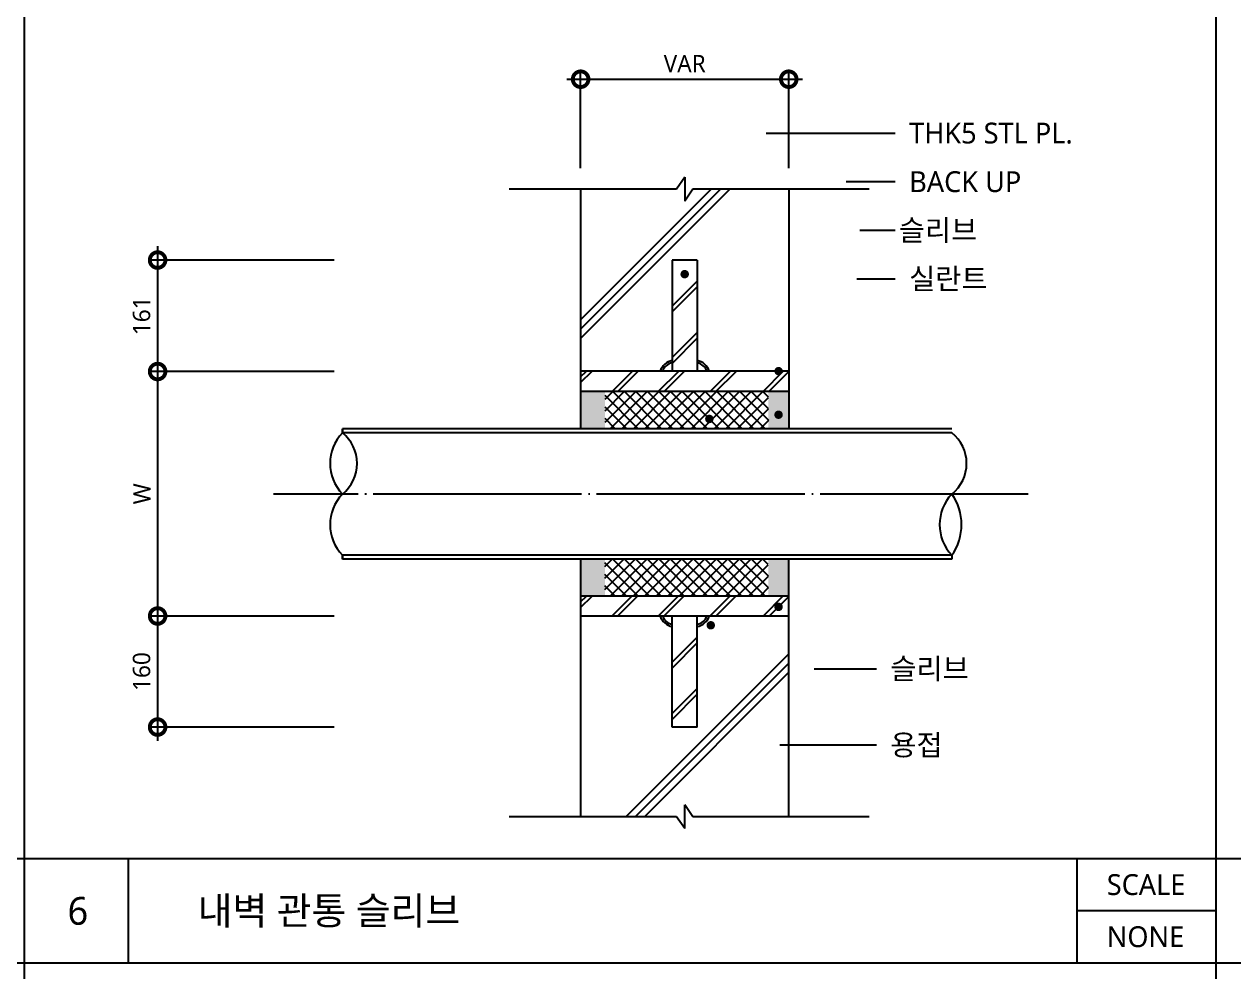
# Model space of a CAD drawing. Header units: millimetres. Extents: x 465 to 41696, y 198 to 5730.
# Drawn here: x 2182 to 3926, y 2957 to 4322 of the extents above; entities that cross this region are included whole.
import ezdxf
from ezdxf.enums import TextEntityAlignment as Align

# ---------------------------------------------------------------- set-up
doc = ezdxf.new("R2010")
doc.units = ezdxf.units.MM
doc.header["$LTSCALE"] = 200
doc.linetypes.add('CEN', pattern=[62, 60, -1, 0, -1])
doc.linetypes.add('CEN-GAUN', pattern=[32.2, 30, -1, 0.2, -1])
doc.layers.get('DEFPOINTS').update_dxf_attribs({"color": 137})
for name, color, linetype in [('cen', 1, 'CEN'), ('CON', 2, 'Continuous'), ('DIM', 7, 'Continuous'), ('HAT-8', 8, 'Continuous'), ('LED', 7, 'Continuous'), ('SEC-6', 6, 'Continuous'), ('SEC-7', 7, 'Continuous'), ('SYM', 7, 'Continuous'), ('TABLE', 7, 'Continuous'), ('TEXT', 3, 'Continuous')]:
    doc.layers.add(name, color=color, linetype=linetype)
doc.styles.add('arial', font='arial.ttf')
doc.styles.add('스타일1', font='malgun.ttf')
doc.dimstyles.new('CJA$0', dxfattribs={"dimscale": 300, "dimtxt": 2.7, "dimasz": 1, "dimexe": 2, "dimexo": 3, "dimgap": 1, "dimtad": 1, "dimdec": 0, "dimzin": 1, "dimdsep": 46, "dimtxsty": 'arial', "dimblk": 'DOT', "dimcen": 0.09, "dimdle": 1, "dimclrd": 256, "dimclre": 256, "dimclrt": 3, "dimadec": 0, "dimazin": 0, "dimtfac": 1, "dimtdec": 0, "dimtmove": 2, "dimatfit": 3, "dimldrblk": 'DOT', "dimfxl": 1, "dimtolj": 1, "dimtzin": 1, "dimarcsym": 0})

# ---------------------------------------------------------------- blocks, each defined once
blk = doc.blocks.new('_DotSmall')
at = {"color": 0, "linetype": 'ByBlock', "const_width": 0.5}
blk.add_lwpolyline([(-0.0625, 0, 1), (0.0625, 0, 1)], format="xyb", close=True, dxfattribs=at)
blk = doc.blocks.new('*D38')
at = {"layer": 'DEFPOINTS', "color": 0, "transparency": 16777216}
for p in [(2659.5, 3821.8), (2374.8, 3469.5), (2659.5, 3469.5)]:
    blk.add_point(p, dxfattribs=at)
at = {"layer": 'DIM', "color": 7, "lineweight": -2, "transparency": 16777216}
for p, q in [((2374.8, 3841.8), (2374.8, 3449.5)), ((2629.5, 3821.8), (2364.8, 3821.8)), ((2629.5, 3469.5), (2364.8, 3469.5))]:
    blk.add_line(p, q, dxfattribs=at)
at = {"layer": 'DIM', "color": 7, "lineweight": -2, "transparency": 16777216, "xscale": 45, "yscale": 45, "zscale": 45}
for p, rotation in [((2374.8, 3821.8), 90), ((2374.8, 3469.5), 270)]:
    blk.add_blockref('_DotSmall', p, dxfattribs=dict(at, rotation=rotation))
at = {"layer": 'DIM', "color": 3, "transparency": 16777216, "insert": (2352.3, 3645.6), "char_height": 25, "attachment_point": 5, "rotation": 90, "style": '스타일1'}
blk.add_mtext('\\A1;W', dxfattribs=at)
blk = doc.blocks.new('_DOT')
at = {"color": 0, "linetype": 'ByBlock'}
blk.add_line((-0.5, 0), (-1, 0), dxfattribs=at)
at = {"color": 0, "linetype": 'ByBlock', "const_width": 0.5}
blk.add_lwpolyline([(-0.25, 0, 1), (0.25, 0, 1)], format="xyb", close=True, dxfattribs=at)
blk = doc.blocks.new('*D39')
at = {"layer": 'DEFPOINTS', "color": 0, "transparency": 16777216}
for p in [(2659.5, 3469.5), (2374.8, 3309.5), (2659.5, 3309.5)]:
    blk.add_point(p, dxfattribs=at)
at = {"layer": 'DIM', "color": 7, "lineweight": -2, "transparency": 16777216}
for p, q in [((2374.8, 3489.5), (2374.8, 3289.5)), ((2629.5, 3469.5), (2364.8, 3469.5)), ((2629.5, 3309.5), (2364.8, 3309.5))]:
    blk.add_line(p, q, dxfattribs=at)
at = {"layer": 'DIM', "color": 7, "lineweight": -2, "transparency": 16777216, "xscale": 45, "yscale": 45, "zscale": 45}
for p, rotation in [((2374.8, 3469.5), 90), ((2374.8, 3309.5), 270)]:
    blk.add_blockref('_DotSmall', p, dxfattribs=dict(at, rotation=rotation))
at = {"layer": 'DIM', "color": 3, "transparency": 16777216, "insert": (2351.8, 3389.5), "char_height": 25, "attachment_point": 5, "rotation": 90, "style": '스타일1'}
blk.add_mtext('\\A1;160', dxfattribs=at)
blk = doc.blocks.new('*D40')
at = {"layer": 'DEFPOINTS', "color": 0, "transparency": 16777216}
for p in [(2659.5, 3982.4), (2374.8, 3821.8), (2659.5, 3821.8)]:
    blk.add_point(p, dxfattribs=at)
at = {"layer": 'DIM', "color": 7, "lineweight": -2, "transparency": 16777216}
for p, q in [((2374.8, 4002.4), (2374.8, 3801.8)), ((2629.5, 3982.4), (2364.8, 3982.4)), ((2629.5, 3821.8), (2364.8, 3821.8))]:
    blk.add_line(p, q, dxfattribs=at)
at = {"layer": 'DIM', "color": 7, "lineweight": -2, "transparency": 16777216, "xscale": 45, "yscale": 45, "zscale": 45}
for p, rotation in [((2374.8, 3982.4), 90), ((2374.8, 3821.8), 270)]:
    blk.add_blockref('_DotSmall', p, dxfattribs=dict(at, rotation=rotation))
at = {"layer": 'DIM', "color": 3, "transparency": 16777216, "insert": (2351.8, 3902.1), "char_height": 25, "attachment_point": 5, "rotation": 90, "style": '스타일1'}
blk.add_mtext('\\A1;161', dxfattribs=at)
blk = doc.blocks.new('*D41')
at = {"layer": 'DEFPOINTS', "color": 0, "transparency": 16777216}
for p in [(3284.6, 4243), (2984.6, 4084.6), (3284.6, 4084.6)]:
    blk.add_point(p, dxfattribs=at)
at = {"layer": 'DIM', "color": 7, "lineweight": -2, "transparency": 16777216}
for p, q in [((2964.6, 4243), (3304.6, 4243)), ((2984.6, 4114.6), (2984.6, 4253)), ((3284.6, 4114.6), (3284.6, 4253))]:
    blk.add_line(p, q, dxfattribs=at)
at = {"layer": 'DIM', "color": 7, "lineweight": -2, "transparency": 16777216, "xscale": 45, "yscale": 45, "zscale": 45, "rotation": 180}
blk.add_blockref('_DotSmall', (2984.6, 4243), dxfattribs=at)
at = {"layer": 'DIM', "color": 7, "lineweight": -2, "transparency": 16777216, "xscale": 45, "yscale": 45, "zscale": 45}
blk.add_blockref('_DotSmall', (3284.6, 4243), dxfattribs=at)
at = {"layer": 'DIM', "color": 3, "transparency": 16777216, "insert": (3134.6, 4265.5), "char_height": 25, "attachment_point": 5, "style": '스타일1'}
blk.add_mtext('\\A1;VAR', dxfattribs=at)

msp = doc.modelspace()

# ---------------------------------------------------------------- linework, layer by layer
at = {"color": 0}
msp.add_line((3255.3, 3784.8), (3247.7, 3792.4), dxfattribs=at)
at = {"layer": 'cen', "linetype": 'CEN-GAUN', "ltscale": 0.05}
msp.add_line((3629.7, 3645.3), (2541.7, 3645.3), dxfattribs=at)
at = {"layer": 'CON'}
for p, q in [((2984.6, 4084.6), (2984.6, 3739.4)), ((3284.6, 4084.6), (3284.6, 3740)), ((2984.6, 3551.2), (2984.6, 3180.3)), ((3284.6, 3180.3), (3284.6, 3551.8))]:
    msp.add_line(p, q, dxfattribs=at)
at = {"layer": 'HAT-8', "linetype": 'Continuous'}
for p, q in [((3152.7, 3952.1), (3116.5, 3915.9)), ((3152.7, 3943.8), (3116.5, 3907.6)), ((3152.7, 3878), (3116.5, 3841.8)), ((3152.7, 3869.7), (3116.5, 3833.5)), ((2991.9, 3821.4), (2984.6, 3814.2)), ((3000.2, 3821.4), (2984.6, 3805.8)), ((3058.4, 3821.4), (3030, 3793)), ((3066.7, 3821.4), (3038.3, 3793)), ((3125, 3821.4), (3096.5, 3793)), ((3133.3, 3821.4), (3104.9, 3793)), ((3199.8, 3821.4), (3171.4, 3793)), ((3208.1, 3821.4), (3178.7, 3792)), ((3276.2, 3821.7), (3247.5, 3793)), ((3284.6, 3821.7), (3255.8, 3793)), ((2991.9, 3497.3), (2984.6, 3490)), ((3000.2, 3497.3), (2984.6, 3481.7)), ((3058.4, 3498.3), (3029.6, 3469.5)), ((3066.7, 3498.3), (3037.9, 3469.5)), ((3125, 3498.3), (3096.2, 3469.5)), ((3133.3, 3498.3), (3104.5, 3469.5)), ((3199.8, 3498.3), (3171, 3469.5)), ((3208.1, 3498.3), (3179.4, 3469.5)), ((3276.2, 3498.3), (3247.5, 3469.5)), ((3284.6, 3497.6), (3256.4, 3469.5)), ((3152.7, 3439.1), (3116.5, 3403)), ((3152.7, 3430.8), (3116.5, 3394.6)), ((3152.7, 3365.1), (3116.5, 3328.9)), ((3152.7, 3356.8), (3116.5, 3320.6))]:
    msp.add_line(p, q, dxfattribs=at)
at = {"layer": 'HAT-8'}
for p, q in [((3019.9, 3748.7), (3063.6, 3792.4)), ((3019.9, 3765.3), (3046.9, 3792.4)), ((3019.9, 3782), (3030.3, 3792.4)), ((3067.7, 3739.4), (3019.9, 3787.2)), ((3027.3, 3739.4), (3080.2, 3792.4)), ((3084.4, 3739.4), (3031.4, 3792.4)), ((3043.9, 3739.4), (3096.9, 3792.4)), ((3101, 3739.4), (3048.1, 3792.4)), ((3060.6, 3739.4), (3113.5, 3792.4)), ((3117.6, 3739.4), (3064.7, 3792.4)), ((3077.2, 3739.4), (3130.1, 3792.4)), ((3134.3, 3739.4), (3081.3, 3792.4)), ((3093.8, 3739.4), (3146.8, 3792.4)), ((3150.9, 3739.4), (3098, 3792.4)), ((3110.5, 3739.4), (3163.4, 3792.4)), ((3167.6, 3739.4), (3114.6, 3792.4)), ((3127.1, 3739.4), (3180, 3792.4)), ((3184.2, 3739.4), (3131.3, 3792.4)), ((3143.7, 3739.4), (3196.7, 3792.4)), ((3200.8, 3739.4), (3147.9, 3792.4)), ((3160.4, 3739.4), (3213.3, 3792.4)), ((3217.5, 3739.4), (3164.5, 3792.4)), ((3177, 3739.4), (3230, 3792.4)), ((3234.1, 3739.4), (3181.2, 3792.4)), ((3193.7, 3739.4), (3246.6, 3792.4)), ((3250.7, 3739.4), (3197.8, 3792.4)), ((3210.3, 3739.4), (3255.3, 3784.4)), ((3255.7, 3751.1), (3214.4, 3792.4)), ((3255.5, 3768), (3231.1, 3792.4)), ((3051.1, 3739.4), (3019.9, 3770.6)), ((3226.9, 3739.4), (3255.5, 3768)), ((3034.5, 3739.4), (3019.9, 3754)), ((3243.6, 3739.4), (3255.7, 3751.5)), ((3019.6, 3507.5), (3063.3, 3551.2)), ((3019.6, 3524.2), (3046.7, 3551.2)), ((3019.6, 3540.8), (3030, 3551.2)), ((3067.4, 3498.3), (3019.6, 3546.1)), ((3027, 3498.3), (3079.9, 3551.2)), ((3084.1, 3498.3), (3031.1, 3551.2)), ((3043.6, 3498.3), (3096.6, 3551.2)), ((3100.7, 3498.3), (3047.8, 3551.2)), ((3060.3, 3498.3), (3113.2, 3551.2)), ((3117.4, 3498.3), (3064.4, 3551.2)), ((3076.9, 3498.3), (3129.8, 3551.2)), ((3134, 3498.3), (3081.1, 3551.2)), ((3093.5, 3498.3), (3146.5, 3551.2)), ((3150.6, 3498.3), (3097.7, 3551.2)), ((3110.2, 3498.3), (3163.1, 3551.2)), ((3167.3, 3498.3), (3114.3, 3551.2)), ((3126.8, 3498.3), (3179.8, 3551.2)), ((3183.9, 3498.3), (3131, 3551.2)), ((3143.5, 3498.3), (3196.4, 3551.2)), ((3200.5, 3498.3), (3147.6, 3551.2)), ((3160.1, 3498.3), (3213, 3551.2)), ((3217.2, 3498.3), (3164.2, 3551.2)), ((3176.7, 3498.3), (3229.7, 3551.2)), ((3233.8, 3498.3), (3180.9, 3551.2)), ((3193.4, 3498.3), (3246.3, 3551.2)), ((3250.5, 3498.3), (3197.5, 3551.2)), ((3210, 3498.3), (3255, 3543.3)), ((3255.4, 3509.9), (3214.2, 3551.2)), ((3255.2, 3526.8), (3230.8, 3551.2)), ((3255, 3543.6), (3247.4, 3551.2)), ((3050.8, 3498.3), (3019.6, 3529.4)), ((3226.6, 3498.3), (3255.2, 3526.8)), ((3034.2, 3498.3), (3019.6, 3512.8)), ((3243.3, 3498.3), (3255.4, 3510.4))]:
    msp.add_line(p, q, dxfattribs=at)
at = {"layer": 'HAT-8', "color": 253}
for points in [[(2984.6, 3793), (3019.9, 3793), (2984.6, 3739.4), (3019.9, 3739.4)], [(3255.2, 3793), (3284.6, 3793), (3255.2, 3739.4), (3284.6, 3739.4)], [(2984.6, 3551.2), (3019.9, 3551.2), (2984.6, 3498.3), (3019.9, 3498.3)], [(3255.2, 3551.2), (3284.6, 3551.2), (3255.2, 3498.3), (3284.6, 3498.3)]]:
    msp.add_solid(points, dxfattribs=at)
at = {"layer": 'LED'}
msp.add_line((3411.1, 3283.6), (3271.8, 3283.6), dxfattribs=at)
for points in [[(3136.1, 3964.7, 6.05, 6.05, 1), (3133.1, 3959.4, 6.05, 6.05, 1), (3136.1, 3964.7, 0, 0, 0), (3252, 4165.4, 0, 0, 0)], [(3171.7, 3756.1, 6.05, 6.05, 1), (3168.6, 3750.8, 6.05, 6.05, 1), (3171.7, 3756.1, 0, 0, 0), (3367.5, 4095.4, 0, 0, 0)], [(3271.4, 3825, 6.05, 6.05, 1), (3268.4, 3819.8, 6.05, 6.05, 1), (3271.4, 3825, 0, 0, 0), (3387.1, 4025.4, 0, 0, 0)], [(3271.4, 3762.2, 6.05, 6.05, 1), (3268.4, 3756.9, 6.05, 6.05, 1), (3271.4, 3762.2, 0, 0, 0), (3382.9, 3955.4, 0, 0, 0)], [(3271.4, 3480, 6.05, 6.05, -1), (3268.4, 3485.3, 6.05, 6.05, -1), (3271.4, 3480, 0, 0, 0), (3321.3, 3393.5, 0, 0, 0)], [(3173.7, 3453.5, 6.05, 6.05, -1), (3170.7, 3458.8, 6.05, 6.05, -1), (3173.7, 3453.5, 0, 0, 0), (3271.8, 3283.6, 0, 0, 0)]]:
    msp.add_lwpolyline(points, format="xyseb", dxfattribs=at)
for points in [[(3252, 4165.4), (3438.2, 4165.4)], [(3367.5, 4095.4), (3438.2, 4095.4)], [(3387.1, 4025.4), (3438.2, 4025.4)], [(3382.9, 3955.4), (3438.2, 3955.4)], [(3321.3, 3393.5), (3411.1, 3393.5)]]:
    msp.add_lwpolyline(points, dxfattribs=at)
at = {"layer": 'SEC-6', "linetype": 'Continuous'}
for p, q in [((3116.5, 3982.4), (3116.5, 3822.4)), ((3152.7, 3982.4), (3116.5, 3982.4)), ((3152.7, 3982.4), (3152.7, 3822.4)), ((3284.6, 3822.4), (2984.6, 3822.4)), ((3284.6, 3793), (2984.6, 3793)), ((3284.6, 3498.3), (2984.6, 3498.3)), ((3284.6, 3469.5), (2984.6, 3469.5)), ((3116.5, 3309.5), (3116.5, 3469.5)), ((3152.7, 3309.5), (3152.7, 3469.5)), ((3152.7, 3309.5), (3116.5, 3309.5))]:
    msp.add_line(p, q, dxfattribs=at)
for centre, radius, start, end in [((3121, 3815.1), 22.9, 101.3593, 161.4718), ((3148.2, 3815.1), 22.9, 18.5282, 78.6407), ((3121, 3815.1), 19.9, 103.0664, 158.6077), ((3148.2, 3815.1), 19.9, 21.3923, 76.9336), ((3121, 3476.7), 22.9, 198.5282, 258.6407), ((3121, 3476.7), 19.9, 201.3923, 256.9336), ((3148.2, 3476.7), 22.9, 281.3593, 341.4718), ((3148.2, 3476.7), 19.9, 283.0664, 338.6077)]:
    msp.add_arc(centre, radius, start, end, dxfattribs=at)
at = {"layer": 'SEC-7', "linetype": 'Continuous'}
for p, q in [((3519.7, 3739.4), (2641.2, 3739.4)), ((3519.7, 3733.5), (2641.2, 3733.5)), ((3519.7, 3557.1), (2641.2, 3557.1)), ((3519.7, 3551.2), (2641.2, 3551.2))]:
    msp.add_line(p, q, dxfattribs=at)
at = {"layer": 'SEC-7'}
for p, q in [((2641.2, 3739.4), (2641.2, 3733.5)), ((2641.2, 3733.5), (2641.2, 3739.4)), ((2641.2, 3557.1), (2641.2, 3551.2)), ((2641.2, 3551.2), (2641.2, 3557.1)), ((3519.7, 3557.1), (3519.7, 3551.2))]:
    msp.add_line(p, q, dxfattribs=at)
at = {"layer": 'SYM'}
for p, q in [((3134.6, 4101.8), (3122.9, 4084.6)), ((3134.6, 4101.8), (3134.6, 4067.3)), ((3122.9, 4084.6), (2881.5, 4084.6)), ((3146.4, 4084.6), (3134.6, 4067.3)), ((3400.3, 4084.6), (3146.4, 4084.6)), ((3146.4, 3180.3), (3134.6, 3197.5)), ((3134.6, 3163.1), (3134.6, 3197.5)), ((3122.9, 3180.3), (2881.5, 3180.3)), ((3134.6, 3163.1), (3122.9, 3180.3)), ((3400.3, 3180.3), (3146.4, 3180.3))]:
    msp.add_line(p, q, dxfattribs=at)
at = {"layer": 'SYM', "color": 8}
for p, q in [((2984.6, 3896.3), (3172.9, 4084.6)), ((2984.6, 3882.9), (3186.3, 4084.6)), ((2984.6, 3869.5), (3199.7, 4084.6)), ((3049.7, 3180.3), (3284.6, 3415.2)), ((3063.1, 3180.3), (3284.6, 3401.8)), ((3076.5, 3180.3), (3284.6, 3388.5))]:
    msp.add_line(p, q, dxfattribs=at)
for centre, radius, start, end in [((2687.4, 3689.4), 63.9, 136.3293, 223.6707), ((2606.3, 3689.4), 56.2, 308.3181, 51.6819), ((3484.8, 3689.4), 56.2, 308.3181, 51.6819), ((2687.4, 3601.2), 63.9, 136.3293, 223.6707), ((3565.9, 3601.2), 63.9, 136.3293, 223.6707), ((3457, 3601.2), 76.7, 324.8784, 35.1216)]:
    msp.add_arc(centre, radius, start, end, dxfattribs=at)
at = {"layer": 'TABLE', "color": 3}
for p, q in [((2182.5, 5730), (2182.5, 210)), ((3900, 5730), (3900, 210)), ((465, 2970), (7335, 2970))]:
    msp.add_line(p, q, dxfattribs=at)
at = {"layer": 'TABLE', "color": 4}
for p, q in [((465, 3120), (7335, 3120)), ((2332.5, 3120), (2332.5, 2970)), ((3700, 3120), (3700, 2970)), ((3700, 3045), (3900, 3045))]:
    msp.add_line(p, q, dxfattribs=at)

# ---------------------------------------------------------------- texts
at = {"layer": 'TEXT', "style": '스타일1'}
for s, height, p in [('THK5 STL PL.', 30, (3458.2, 4165.4)), ('BACK UP ', 30, (3458.2, 4095.4)), ('슬리브', 30, (3443.3, 4025.4)), ('실란트', 30, (3458.2, 3955.4)), ('내벽 관통 슬리브', 40, (2432.5, 3044.9))]:
    msp.add_text(s, height=height, dxfattribs=at).set_placement(p, align=Align.MIDDLE_LEFT)
for s, p in [('슬리브', (3431.1, 3393.6)), ('용접', (3431.1, 3283.7))]:
    msp.add_text(s, height=30, rotation=360, dxfattribs=at).set_placement(p, align=Align.MIDDLE_LEFT)
for s, p in [('SCALE', (3799.7, 3082.5)), ('NONE', (3798.8, 3007.4))]:
    msp.add_text(s, height=30, dxfattribs=at).set_placement(p, align=Align.MIDDLE_CENTER)
at = {"layer": 'TEXT', "color": 6, "style": '스타일1'}
msp.add_text('6', height=40, dxfattribs=at).set_placement((2259.9, 3044.6), align=Align.MIDDLE_CENTER)

# ---------------------------------------------------------------- dimensions: what is measured, and where the dimension line sits
at = {"layer": 'DIM'}
dim = msp.add_linear_dim(base=(3284.6, 4243), p1=(2984.6, 4084.6), p2=(3284.6, 4084.6), text='VAR', dimstyle='CJA$0', override={"dimscale": 10, "dimtxt": 2.5, "dimasz": 4.5, "dimexe": 1, "dimzin": 8, "dimlunit": 6, "dimtxsty": '스타일1', "dimblk1": 'DotSmall', "dimblk2": 'DotSmall', "dimsah": 1, "dimcen": 1, "dimdle": 2, "dimclrd": 7, "dimclre": 7, "dimtix": 1, "dimfxl": 2, "dimtzin": 0}, dxfattribs=at)
dim.commit()
dim.dimension.update_dxf_attribs({"geometry": '*D41', "text_midpoint": (3134.6, 4265.5)})
for base, p1, p2, picture, middle in [((2374.8, 3821.8), (2659.5, 3982.4), (2659.5, 3821.8), '*D40', (2351.8, 3902.1)), ((2374.8, 3309.5), (2659.5, 3469.5), (2659.5, 3309.5), '*D39', (2351.8, 3389.5))]:
    dim = msp.add_linear_dim(base=base, p1=p1, p2=p2, angle=90, dimstyle='CJA$0', override={"dimscale": 10, "dimtxt": 2.5, "dimasz": 4.5, "dimexe": 1, "dimzin": 8, "dimlunit": 6, "dimtxsty": '스타일1', "dimblk1": 'DotSmall', "dimblk2": 'DotSmall', "dimsah": 1, "dimcen": 1, "dimdle": 2, "dimclrd": 7, "dimclre": 7, "dimtix": 1, "dimfxl": 2, "dimtzin": 0}, dxfattribs=at)
    dim.commit()
    dim.dimension.update_dxf_attribs({"geometry": picture, "text_midpoint": middle})
dim = msp.add_linear_dim(base=(2374.8, 3469.5), p1=(2659.5, 3821.8), p2=(2659.5, 3469.5), angle=90, text='W', dimstyle='CJA$0', override={"dimscale": 10, "dimtxt": 2.5, "dimasz": 4.5, "dimexe": 1, "dimzin": 8, "dimlunit": 6, "dimtxsty": '스타일1', "dimblk1": 'DotSmall', "dimblk2": 'DotSmall', "dimsah": 1, "dimcen": 1, "dimdle": 2, "dimclrd": 7, "dimclre": 7, "dimtix": 1, "dimfxl": 2, "dimtzin": 0}, dxfattribs=at)
dim.commit()
dim.dimension.update_dxf_attribs({"geometry": '*D38', "text_midpoint": (2352.3, 3645.6)})

doc.saveas('drawing.dxf')
